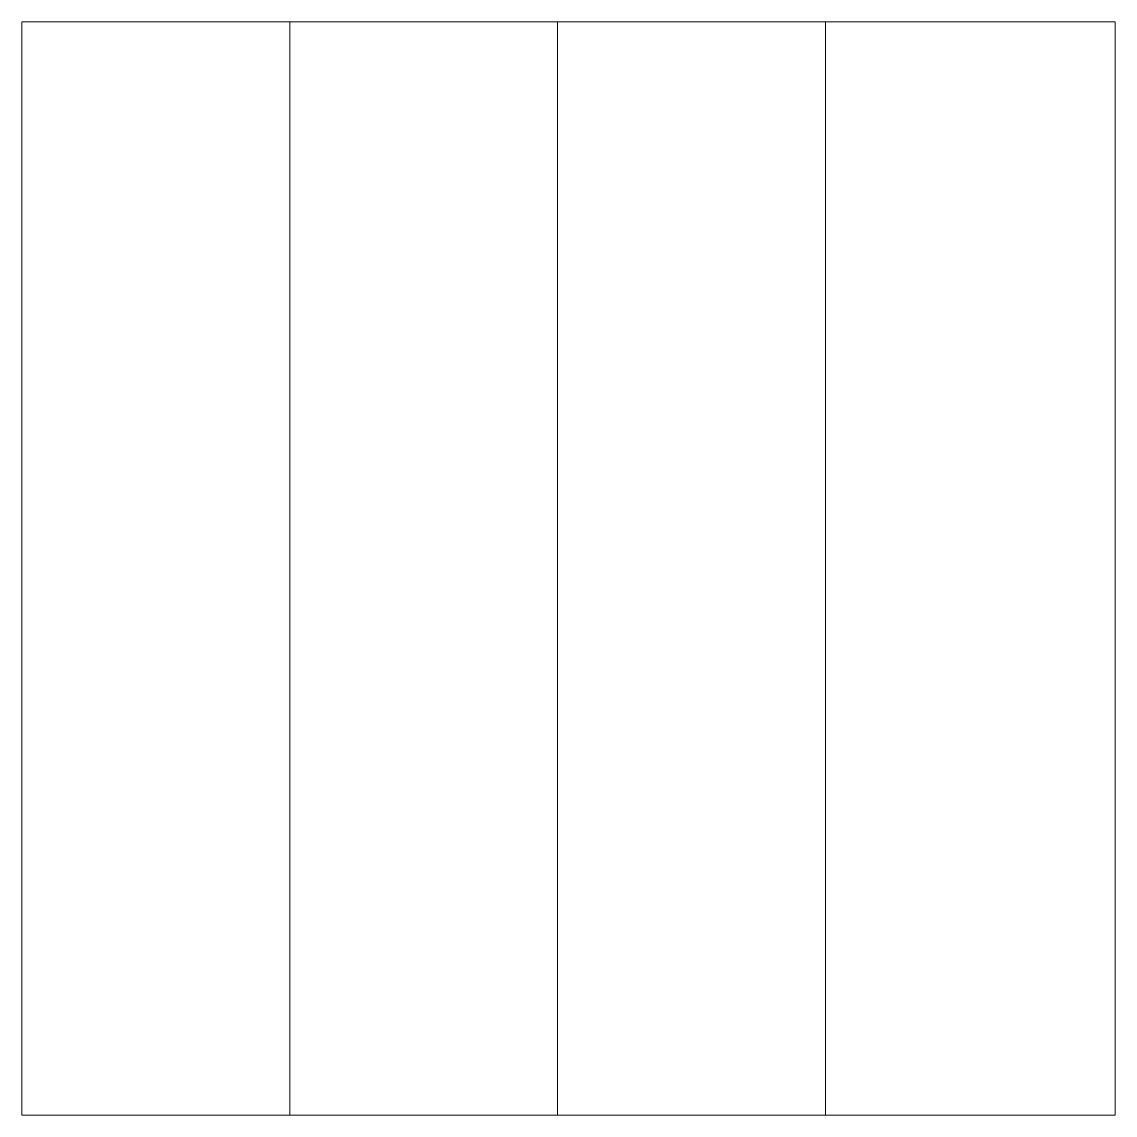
# Model space of a CAD drawing. Header units: millimetres. Extents: x 0 to 40, y 0 to 40.
import ezdxf

# ---------------------------------------------------------------- set-up
doc = ezdxf.new("R2010")
doc.units = ezdxf.units.MM

msp = doc.modelspace()

# ---------------------------------------------------------------- linework, layer by layer
at = {"lineweight": 20}
for p, q in [((40.05, 40), (0.05, 40)), ((0.05, 40), (0.05, 0)), ((9.85, 0), (9.85, 40)), ((19.65, 0), (19.65, 40)), ((29.45, 0), (29.45, 40)), ((40.05, 0), (40.05, 40)), ((0.05, 0), (40.05, 0))]:
    msp.add_line(p, q, dxfattribs=at)

doc.saveas('drawing.dxf')
